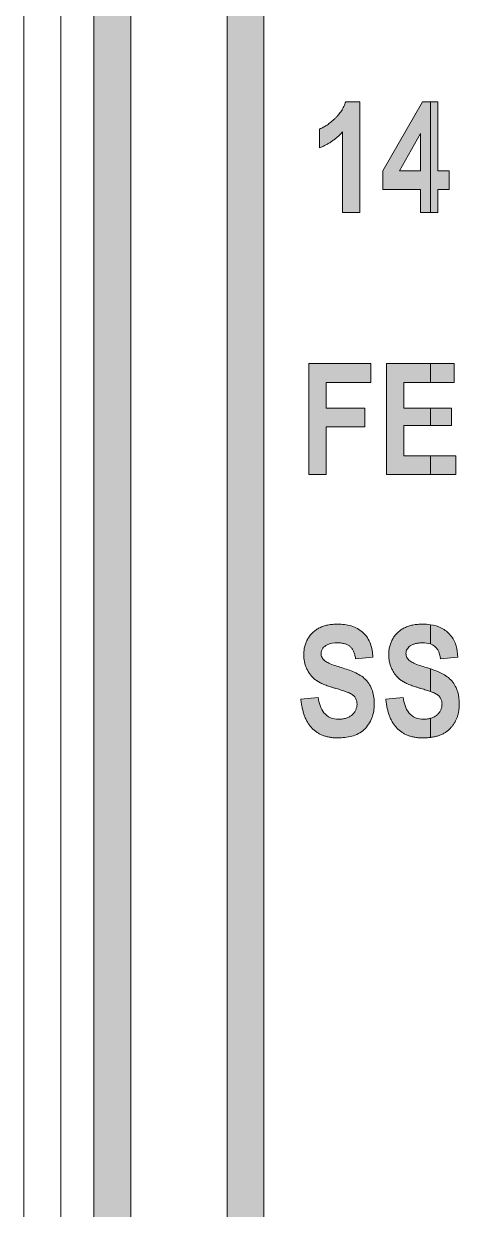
# Model space of a CAD drawing. Extents: x 222 to 1672, y 144 to 807.
# Drawn here: x 1401.44 to 1407.33, y 397.85 to 413.89 of the extents above; entities that cross this region are included whole.
import ezdxf

# ---------------------------------------------------------------- set-up
doc = ezdxf.new("R2010")
doc.units = 0
doc.header["$LTSCALE"] = 2
doc.header["$MEASUREMENT"] = 0
doc.layers.get('0').update_dxf_attribs({"linetype": 'CONTINUOUS'})
doc.layers.add('DIM', color=7, linetype='CONTINUOUS')

msp = doc.modelspace()

# ---------------------------------------------------------------- hatches: boundary and pattern name
at = {"lineweight": 5}
h = msp.add_hatch(color=256, dxfattribs=at)
edge = h.paths.add_edge_path(flags=0)
edge.add_line((1405.44373, 412.46219), (1405.44373, 412.20894))
edge.add_spline(control_points=[(1405.44373, 412.20894), (1405.45831, 412.21486), (1405.48745, 412.22668), (1405.52973, 412.24744), (1405.57068, 412.27079), (1405.61052, 412.2961), (1405.6487, 412.32449), (1405.68584, 412.35477), (1405.72159, 412.38774), (1405.74408, 412.41133), (1405.75542, 412.42323)], knot_values=[0, 0, 0, 0, 0.12370469, 0.2471416, 0.37002829, 0.49416431, 0.61797183, 0.74380575, 0.87081997, 1, 1, 1, 1], weights=[1, 1, 1, 1, 1, 1, 1, 1, 1, 1, 1], degree=3, periodic=0)
edge.add_line((1405.75542, 412.42323), (1405.75542, 411.33232))
edge.add_line((1405.75542, 411.33232), (1405.98918, 411.33232))
edge.add_line((1405.98918, 411.33232), (1405.98918, 412.83232))
edge.add_line((1405.98918, 412.83232), (1405.79712, 412.83232))
edge.add_spline(control_points=[(1405.79712, 412.83232), (1405.79353, 412.8215), (1405.78639, 412.79998), (1405.77271, 412.76875), (1405.75727, 412.73846), (1405.73991, 412.70891), (1405.71993, 412.68088), (1405.69869, 412.65311), (1405.67483, 412.62681), (1405.64138, 412.59339), (1405.59835, 412.5559), (1405.54684, 412.51641), (1405.49553, 412.48523), (1405.46054, 412.46966), (1405.44373, 412.46219)], knot_values=[0, 0, 0, 0, 0.06487203, 0.12905852, 0.19392026, 0.25843103, 0.32399162, 0.38987225, 0.45738722, 0.52602771, 0.65909128, 0.78204975, 0.89531404, 1, 1, 1, 1], weights=[1, 1, 1, 1, 1, 1, 1, 1, 1, 1, 1, 1, 1, 1, 1], degree=3, periodic=0)
h = msp.add_hatch(color=256, dxfattribs=at)
h.paths.add_polyline_path([(1406.30087, 411.644), (1406.80737, 411.644), (1406.80737, 411.33232), (1406.94191, 411.33232), (1406.94191, 412.83232), (1406.8378, 412.83232), (1406.30087, 411.89634)], flags=0)
h.paths.add_polyline_path([(1406.52338, 411.89725), (1406.80737, 412.40101), (1406.80737, 411.89725)], flags=0)
for points in [[(1407.04113, 412.83232), (1406.94191, 412.83232), (1406.94191, 411.33232), (1407.04113, 411.33232), (1407.04113, 411.644), (1407.19698, 411.644), (1407.19698, 411.89725), (1407.04113, 411.89725)], [(1406.13529, 409.28881), (1405.29763, 409.28881), (1405.29763, 407.78881), (1405.53139, 407.78881), (1405.53139, 408.43167), (1406.05737, 408.43167), (1406.05737, 408.68491), (1405.53139, 408.68491), (1405.53139, 409.03556), (1406.13529, 409.03556)], [(1406.94191, 409.28881), (1406.34957, 409.28881), (1406.34957, 407.78881), (1406.94191, 407.78881), (1406.94191, 408.04206), (1406.58334, 408.04206), (1406.58334, 408.45115), (1406.94191, 408.45115), (1406.94191, 408.68491), (1406.58334, 408.68491), (1406.58334, 409.03556), (1406.94191, 409.03556)], [(1406.94191, 409.03556), (1407.26516, 409.03556), (1407.26516, 409.28881), (1406.94191, 409.28881)], [(1406.94191, 408.45115), (1407.2262, 408.45115), (1407.2262, 408.68491), (1406.94191, 408.68491)], [(1407.28464, 407.78881), (1407.28464, 408.04206), (1406.94191, 408.04206), (1406.94191, 407.78881)]]:
    msp.add_hatch(color=256, dxfattribs=at).paths.add_polyline_path(points, flags=0)
h = msp.add_hatch(color=256, dxfattribs=at)
edge = h.paths.add_edge_path(flags=0)
edge.add_spline(control_points=[(1405.95022, 404.68483), (1405.9501, 404.67772), (1405.94987, 404.6636), (1405.9463, 404.64302), (1405.94113, 404.62322), (1405.93393, 404.60434), (1405.92418, 404.58658), (1405.91304, 404.56928), (1405.89915, 404.55331), (1405.88366, 404.53805), (1405.8665, 404.52402), (1405.84725, 404.51213), (1405.82675, 404.50174), (1405.80441, 404.49359), (1405.78086, 404.4868), (1405.75556, 404.48234), (1405.7288, 404.47956), (1405.71038, 404.47924), (1405.70093, 404.47907)], knot_values=[0, 0, 0, 0, 0.05883753, 0.1166839, 0.1722926, 0.22812278, 0.28334973, 0.33971419, 0.39810053, 0.45807765, 0.51958724, 0.58109682, 0.64494108, 0.70951571, 0.77757298, 0.84757637, 0.9218612, 1, 1, 1, 1], weights=[1, 1, 1, 1, 1, 1, 1, 1, 1, 1, 1, 1, 1, 1, 1, 1, 1, 1, 1], degree=3, periodic=0)
edge.add_spline(control_points=[(1405.70093, 404.47907), (1405.66341, 404.48006), (1405.62586, 404.48461), (1405.55669, 404.51357), (1405.52634, 404.53685), (1405.45529, 404.62321), (1405.43599, 404.6978), (1405.42425, 404.77128)], knot_values=[0, 0, 0, 0, 0.25, 0.25, 0.5, 0.5, 1, 1, 1, 1], weights=[1, 1, 1, 1, 1, 1, 1, 1], degree=3, periodic=0)
edge.add_line((1405.42425, 404.77128), (1405.19048, 404.7518))
edge.add_spline(control_points=[(1405.19048, 404.7518), (1405.19288, 404.73056), (1405.19753, 404.68923), (1405.20838, 404.62948), (1405.22286, 404.57395), (1405.23957, 404.52225), (1405.26016, 404.47488), (1405.28343, 404.43135), (1405.31045, 404.39219), (1405.34027, 404.35704), (1405.37317, 404.32592), (1405.40925, 404.2989), (1405.44877, 404.27652), (1405.49109, 404.25763), (1405.53671, 404.24353), (1405.58528, 404.23314), (1405.63706, 404.22704), (1405.67261, 404.22624), (1405.69089, 404.22582)], knot_values=[0, 0, 0, 0, 0.07870951, 0.15318392, 0.22343231, 0.28996809, 0.35307475, 0.41344294, 0.47149356, 0.52795989, 0.5829488, 0.63796056, 0.69353938, 0.74992651, 0.80831537, 0.86908019, 0.93267958, 1, 1, 1, 1], weights=[1, 1, 1, 1, 1, 1, 1, 1, 1, 1, 1, 1, 1, 1, 1, 1, 1, 1, 1], degree=3, periodic=0)
edge.add_spline(control_points=[(1405.69089, 404.22582), (1405.75461, 404.2271), (1405.81887, 404.23199), (1405.94083, 404.26576), (1405.99943, 404.29495), (1406.09203, 404.38198), (1406.12703, 404.43605), (1406.17447, 404.55442), (1406.18277, 404.61777), (1406.18399, 404.68148)], knot_values=[0, 0, 0, 0, 0.25, 0.25, 0.5, 0.5, 0.75, 0.75, 1, 1, 1, 1], weights=[1, 1, 1, 1, 1, 1, 1, 1, 1, 1], degree=3, periodic=0)
edge.add_spline(control_points=[(1406.18399, 404.68148), (1406.1826, 404.7423), (1406.17703, 404.80366), (1406.13977, 404.91874), (1406.10854, 404.97271), (1406.02239, 405.05899), (1405.9695, 405.08992), (1405.8579, 405.13893), (1405.80031, 405.15848), (1405.74202, 405.17611)], knot_values=[0, 0, 0, 0, 0.25, 0.25, 0.5, 0.5, 0.75, 0.75, 1, 1, 1, 1], weights=[1, 1, 1, 1, 1, 1, 1, 1, 1, 1], degree=3, periodic=0)
edge.add_spline(control_points=[(1405.74202, 405.17611), (1405.71231, 405.18501), (1405.68269, 405.19423), (1405.65331, 405.20418), (1405.62415, 405.21406), (1405.59511, 405.22468), (1405.56732, 405.23795), (1405.54898, 405.2467), (1405.53096, 405.25652), (1405.51465, 405.26864)], knot_values=[0, 0, 0, 0, 0.00009288, 0.00009288, 0.00009288, 0.00018519, 0.00018519, 0.00018519, 0.00024615, 0.00024615, 0.00024615, 0.00024615], weights=[1, 1, 1, 1, 1, 1, 1, 1, 1, 1], degree=3, periodic=0)
edge.add_spline(control_points=[(1405.51465, 405.26864), (1405.49987, 405.28164), (1405.48578, 405.29534), (1405.46747, 405.33019), (1405.46458, 405.34962), (1405.46321, 405.36909)], knot_values=[0, 0, 0, 0, 0.5, 0.5, 1, 1, 1, 1], weights=[1, 1, 1, 1, 1, 1], degree=3, periodic=0)
edge.add_spline(control_points=[(1405.46321, 405.36909), (1405.46486, 405.39389), (1405.47171, 405.41838), (1405.50158, 405.4577), (1405.522, 405.47298), (1405.58855, 405.50653), (1405.63885, 405.51058), (1405.68815, 405.51154)], knot_values=[0, 0, 0, 0, 0.25, 0.25, 0.5, 0.5, 1, 1, 1, 1], weights=[1, 1, 1, 1, 1, 1, 1, 1], degree=3, periodic=0)
edge.add_spline(control_points=[(1405.68815, 405.51154), (1405.70513, 405.51099), (1405.73733, 405.50996), (1405.78273, 405.50125), (1405.82201, 405.48641), (1405.85025, 405.46876), (1405.86908, 405.45105), (1405.88197, 405.4358), (1405.89322, 405.41806), (1405.90361, 405.3984), (1405.91236, 405.3762), (1405.91999, 405.35191), (1405.92592, 405.32528), (1405.9291, 405.3068), (1405.93074, 405.29725)], knot_values=[0, 0, 0, 0, 0.13999895, 0.26538212, 0.37929394, 0.48467988, 0.53737284, 0.59201649, 0.64888319, 0.71026824, 0.77522279, 0.84536093, 0.92006306, 1, 1, 1, 1], weights=[1, 1, 1, 1, 1, 1, 1, 1, 1, 1, 1, 1, 1, 1, 1], degree=3, periodic=0)
edge.add_line((1405.93074, 405.29725), (1406.16451, 405.31673))
edge.add_spline(control_points=[(1406.16451, 405.31673), (1406.16121, 405.37865), (1406.15293, 405.44089), (1406.10987, 405.55649), (1406.07582, 405.60969), (1405.98518, 405.69319), (1405.92926, 405.72319), (1405.81137, 405.75804), (1405.75056, 405.76362), (1405.68906, 405.76478)], knot_values=[0, 0, 0, 0, 0.25, 0.25, 0.5, 0.5, 0.75, 0.75, 1, 1, 1, 1], weights=[1, 1, 1, 1, 1, 1, 1, 1, 1, 1], degree=3, periodic=0)
edge.add_spline(control_points=[(1405.68906, 405.76478), (1405.66559, 405.76429), (1405.62036, 405.76333), (1405.5555, 405.75358), (1405.49616, 405.73878), (1405.44267, 405.71703), (1405.39482, 405.68913), (1405.35273, 405.65487), (1405.31572, 405.61493), (1405.28492, 405.56924), (1405.2601, 405.51921), (1405.24255, 405.46559), (1405.23149, 405.40901), (1405.23013, 405.37025), (1405.22944, 405.35052)], knot_values=[0, 0, 0, 0, 0.10070008, 0.19401289, 0.2808438, 0.36269087, 0.44097124, 0.51776424, 0.59481615, 0.6738177, 0.75348036, 0.83377387, 0.91534702, 1, 1, 1, 1], weights=[1, 1, 1, 1, 1, 1, 1, 1, 1, 1, 1, 1, 1, 1, 1], degree=3, periodic=0)
edge.add_spline(control_points=[(1405.22944, 405.35052), (1405.22995, 405.33344), (1405.23095, 405.29958), (1405.23958, 405.24981), (1405.25275, 405.20156), (1405.27218, 405.15581), (1405.29556, 405.11284), (1405.32319, 405.07385), (1405.35435, 405.0391), (1405.38395, 405.01379), (1405.41042, 404.99571), (1405.43263, 404.98174), (1405.45805, 404.96905), (1405.48559, 404.95577), (1405.51609, 404.94338), (1405.54906, 404.93096), (1405.58478, 404.91873), (1405.60959, 404.91121), (1405.6224, 404.90734)], knot_values=[0, 0, 0, 0, 0.07938854, 0.15735209, 0.23429073, 0.31149662, 0.38794606, 0.46139642, 0.53322832, 0.60452506, 0.64182999, 0.68229578, 0.72640529, 0.77389843, 0.82446168, 0.87941426, 0.93776089, 1, 1, 1, 1], weights=[1, 1, 1, 1, 1, 1, 1, 1, 1, 1, 1, 1, 1, 1, 1, 1, 1, 1, 1], degree=3, periodic=0)
edge.add_spline(control_points=[(1405.6224, 404.90734), (1405.6365, 404.90306), (1405.66337, 404.8949), (1405.70176, 404.88357), (1405.73598, 404.87246), (1405.76626, 404.86236), (1405.79291, 404.85379), (1405.81529, 404.84537), (1405.83404, 404.83861), (1405.85315, 404.8302), (1405.87321, 404.81977), (1405.89409, 404.80596), (1405.91139, 404.79013), (1405.92582, 404.77287), (1405.93678, 404.75345), (1405.94483, 404.73223), (1405.9494, 404.70907), (1405.94994, 404.69307), (1405.95022, 404.68483)], knot_values=[0, 0, 0, 0, 0.10296971, 0.19629442, 0.27971837, 0.35439228, 0.41942332, 0.47528238, 0.52151166, 0.55866466, 0.6211522, 0.67936958, 0.73308081, 0.78447157, 0.8359259, 0.88821394, 0.94245156, 1, 1, 1, 1], weights=[1, 1, 1, 1, 1, 1, 1, 1, 1, 1, 1, 1, 1, 1, 1, 1, 1, 1, 1], degree=3, periodic=0)
h = msp.add_hatch(color=256, dxfattribs=at)
edge = h.paths.add_edge_path(flags=0)
edge.add_spline(control_points=[(1406.83841, 405.76478), (1406.81494, 405.76429), (1406.76971, 405.76333), (1406.70486, 405.75358), (1406.64551, 405.73878), (1406.59203, 405.71703), (1406.54417, 405.68913), (1406.50208, 405.65487), (1406.46507, 405.61493), (1406.43427, 405.56924), (1406.40945, 405.51921), (1406.3919, 405.46559), (1406.38084, 405.40901), (1406.37948, 405.37025), (1406.37879, 405.35052)], knot_values=[0, 0, 0, 0, 0.10070008, 0.19401289, 0.2808438, 0.36269087, 0.44097124, 0.51776424, 0.59481615, 0.6738177, 0.75348036, 0.83377387, 0.91534702, 1, 1, 1, 1], weights=[1, 1, 1, 1, 1, 1, 1, 1, 1, 1, 1, 1, 1, 1, 1], degree=3, periodic=0)
edge.add_spline(control_points=[(1406.37879, 405.35052), (1406.3793, 405.33344), (1406.38031, 405.29958), (1406.38893, 405.24981), (1406.4021, 405.20156), (1406.42153, 405.15581), (1406.44491, 405.11284), (1406.47254, 405.07385), (1406.5037, 405.0391), (1406.5333, 405.01379), (1406.55977, 404.99571), (1406.58198, 404.98174), (1406.6074, 404.96905), (1406.63494, 404.95577), (1406.66544, 404.94338), (1406.69841, 404.93096), (1406.73413, 404.91873), (1406.75894, 404.91121), (1406.77175, 404.90734)], knot_values=[0, 0, 0, 0, 0.07938854, 0.15735209, 0.23429073, 0.31149662, 0.38794606, 0.46139642, 0.53322832, 0.60452506, 0.64182999, 0.68229578, 0.72640529, 0.77389843, 0.82446168, 0.87941426, 0.93776089, 1, 1, 1, 1], weights=[1, 1, 1, 1, 1, 1, 1, 1, 1, 1, 1, 1, 1, 1, 1, 1, 1, 1, 1], degree=3, periodic=0)
edge.add_spline(control_points=[(1406.77175, 404.90734), (1406.78585, 404.90306), (1406.81272, 404.8949), (1406.85111, 404.88357), (1406.88533, 404.87246), (1406.91511, 404.86253), (1406.93363, 404.85657), (1406.94191, 404.85369)], knot_values=[0.58431286, 0.58431286, 0.58431286, 0.58431286, 0.68728257, 0.78060728, 0.86403123, 0.93870514, 1, 1, 1, 1], weights=[1, 1, 1, 1, 1, 1, 1, 1], degree=3, periodic=0)
edge.add_line((1406.94191, 404.85369), (1406.94191, 405.16029))
edge.add_spline(control_points=[(1406.94191, 405.16029), (1406.92517, 405.16587), (1406.90827, 405.171), (1406.89138, 405.17611)], knot_values=[0, 0, 0, 0, 0.00005295, 0.00005295, 0.00005295, 0.00005295], weights=[1, 1, 1, 1], degree=3, periodic=0)
edge.add_spline(control_points=[(1406.89138, 405.17611), (1406.86166, 405.18501), (1406.83204, 405.19423), (1406.80267, 405.20418), (1406.7735, 405.21406), (1406.74446, 405.22468), (1406.71667, 405.23795), (1406.69833, 405.2467), (1406.68031, 405.25652), (1406.664, 405.26864)], knot_values=[0, 0, 0, 0, 0.00009288, 0.00009288, 0.00009288, 0.00018519, 0.00018519, 0.00018519, 0.00024615, 0.00024615, 0.00024615, 0.00024615], weights=[1, 1, 1, 1, 1, 1, 1, 1, 1, 1], degree=3, periodic=0)
edge.add_spline(control_points=[(1406.664, 405.26864), (1406.64922, 405.28164), (1406.63513, 405.29534), (1406.61682, 405.33019), (1406.61393, 405.34962), (1406.61256, 405.36909)], knot_values=[0, 0, 0, 0, 0.5, 0.5, 1, 1, 1, 1], weights=[1, 1, 1, 1, 1, 1], degree=3, periodic=0)
edge.add_spline(control_points=[(1406.61256, 405.36909), (1406.61322, 405.37894), (1406.61451, 405.3984), (1406.62647, 405.42594), (1406.64523, 405.45074), (1406.67136, 405.47227), (1406.70385, 405.49051), (1406.74332, 405.50234), (1406.78835, 405.51058), (1406.82051, 405.51121), (1406.8375, 405.51154)], knot_values=[0, 0, 0, 0, 0.09952089, 0.19637448, 0.29924154, 0.41238129, 0.53717307, 0.67445339, 0.82801501, 1, 1, 1, 1], weights=[1, 1, 1, 1, 1, 1, 1, 1, 1, 1, 1], degree=3, periodic=0)
edge.add_spline(control_points=[(1406.8375, 405.51154), (1406.87282, 405.5104), (1406.90798, 405.50808), (1406.94191, 405.49695)], knot_values=[0, 0, 0, 0, 1, 1, 1, 1], weights=[1, 1, 1, 1], degree=3, periodic=0)
edge.add_line((1406.94191, 405.49695), (1406.94191, 405.75761))
edge.add_spline(control_points=[(1406.94191, 405.75761), (1406.90771, 405.76273), (1406.87299, 405.76413), (1406.83841, 405.76478)], knot_values=[0, 0, 0, 0, 0.00010375, 0.00010375, 0.00010375, 0.00010375], weights=[1, 1, 1, 1], degree=3, periodic=0)
h = msp.add_hatch(color=256, dxfattribs=at)
edge = h.paths.add_edge_path(flags=0)
edge.add_line((1406.94191, 405.75761), (1406.94191, 405.49695))
edge.add_spline(control_points=[(1406.94191, 405.49695), (1406.9832, 405.48341), (1407.01974, 405.45638), (1407.06334, 405.38215), (1407.0728, 405.33957), (1407.08009, 405.29725)], knot_values=[0, 0, 0, 0, 0.5, 0.5, 1, 1, 1, 1], weights=[1, 1, 1, 1, 1, 1], degree=3, periodic=0)
edge.add_line((1407.08009, 405.29725), (1407.31386, 405.31673))
edge.add_spline(control_points=[(1407.31386, 405.31673), (1407.31102, 405.36991), (1407.3049, 405.42278), (1407.27394, 405.52351), (1407.25, 405.57207), (1407.18246, 405.65375), (1407.14065, 405.68747), (1407.0453, 405.73558), (1406.99457, 405.74974), (1406.94191, 405.75761)], knot_values=[0, 0, 0, 0, 0.25, 0.25, 0.5, 0.5, 0.75, 0.75, 1, 1, 1, 1], weights=[1, 1, 1, 1, 1, 1, 1, 1, 1, 1], degree=3, periodic=0)
h = msp.add_hatch(color=256, dxfattribs=at)
edge = h.paths.add_edge_path(flags=0)
edge.add_line((1406.94191, 405.16029), (1406.94191, 404.85369))
edge.add_spline(control_points=[(1406.94191, 404.85369), (1406.94242, 404.85351), (1406.95046, 404.8507), (1406.96464, 404.84537), (1406.98339, 404.83861), (1407.0025, 404.8302), (1407.02257, 404.81977), (1407.04344, 404.80596), (1407.06074, 404.79013), (1407.07517, 404.77287), (1407.08614, 404.75345), (1407.09418, 404.73223), (1407.09875, 404.70907), (1407.09929, 404.69307), (1407.09957, 404.68483)], knot_values=[0, 0, 0, 0, 0.00373618, 0.05959523, 0.10582452, 0.14297752, 0.20546506, 0.26368243, 0.31739367, 0.36878443, 0.42023876, 0.4725268, 0.52676442, 0.58431286, 0.58431286, 0.58431286, 0.58431286], weights=[1, 1, 1, 1, 1, 1, 1, 1, 1, 1, 1, 1, 1, 1, 1], degree=3, periodic=0)
edge.add_spline(control_points=[(1407.09957, 404.68483), (1407.09945, 404.67772), (1407.09922, 404.6636), (1407.09565, 404.64302), (1407.09048, 404.62322), (1407.08328, 404.60434), (1407.07353, 404.58658), (1407.06239, 404.56928), (1407.0485, 404.55331), (1407.03301, 404.53805), (1407.01585, 404.52402), (1406.9966, 404.51213), (1406.9761, 404.50174), (1406.95751, 404.49496), (1406.94599, 404.49142), (1406.94191, 404.49027)], knot_values=[0.25540468, 0.25540468, 0.25540468, 0.25540468, 0.31424222, 0.37208858, 0.42769728, 0.48352746, 0.53875441, 0.59511887, 0.65350521, 0.71348233, 0.77499192, 0.8365015, 0.90034576, 0.96492039, 1, 1, 1, 1], weights=[1, 1, 1, 1, 1, 1, 1, 1, 1, 1, 1, 1, 1, 1, 1, 1], degree=3, periodic=0)
edge.add_line((1406.94191, 404.49027), (1406.94191, 404.23171))
edge.add_spline(control_points=[(1406.94191, 404.23171), (1406.9476, 404.23241), (1406.97111, 404.23563), (1407.01105, 404.24337), (1407.06018, 404.25758), (1407.10504, 404.27608), (1407.14577, 404.2988), (1407.18222, 404.32566), (1407.21425, 404.35663), (1407.24204, 404.39055), (1407.26675, 404.42621), (1407.28699, 404.46428), (1407.30425, 404.50386), (1407.31745, 404.54558), (1407.32628, 404.58928), (1407.33245, 404.63474), (1407.33304, 404.66574), (1407.33334, 404.68148)], knot_values=[0, 0, 0, 0, 0.02257356, 0.09343661, 0.16009065, 0.22370445, 0.28418999, 0.34334689, 0.40157972, 0.45920444, 0.51585614, 0.57219111, 0.62876803, 0.68577955, 0.74418086, 0.80421836, 0.86621821, 0.86621821, 0.86621821, 0.86621821], weights=[1, 1, 1, 1, 1, 1, 1, 1, 1, 1, 1, 1, 1, 1, 1, 1, 1, 1], degree=3, periodic=0)
edge.add_spline(control_points=[(1407.33334, 404.68148), (1407.33205, 404.73813), (1407.32759, 404.79432), (1407.29571, 404.90281), (1407.26921, 404.95415), (1407.19558, 405.03972), (1407.14862, 405.07245), (1407.04826, 405.12321), (1406.9954, 405.14246), (1406.94191, 405.16029)], knot_values=[0, 0, 0, 0, 0.25, 0.25, 0.5, 0.5, 0.75, 0.75, 1, 1, 1, 1], weights=[1, 1, 1, 1, 1, 1, 1, 1, 1, 1], degree=3, periodic=0)
h = msp.add_hatch(color=256, dxfattribs=at)
edge = h.paths.add_edge_path(flags=0)
edge.add_spline(control_points=[(1406.33983, 404.7518), (1406.34223, 404.73056), (1406.34688, 404.68923), (1406.35773, 404.62948), (1406.37221, 404.57395), (1406.38892, 404.52225), (1406.40951, 404.47488), (1406.43278, 404.43135), (1406.4598, 404.39219), (1406.48962, 404.35704), (1406.52252, 404.32592), (1406.5586, 404.2989), (1406.59812, 404.27652), (1406.64044, 404.25763), (1406.68606, 404.24353), (1406.73463, 404.23314), (1406.78641, 404.22704), (1406.82196, 404.22624), (1406.84024, 404.22582)], knot_values=[0, 0, 0, 0, 0.07870951, 0.15318392, 0.22343231, 0.28996809, 0.35307475, 0.41344294, 0.47149356, 0.52795989, 0.5829488, 0.63796056, 0.69353938, 0.74992651, 0.80831537, 0.86908019, 0.93267958, 1, 1, 1, 1], weights=[1, 1, 1, 1, 1, 1, 1, 1, 1, 1, 1, 1, 1, 1, 1, 1, 1, 1, 1], degree=3, periodic=0)
edge.add_spline(control_points=[(1406.84024, 404.22582), (1406.86075, 404.22623), (1406.89471, 404.22692), (1406.92856, 404.23005), (1406.94191, 404.23171)], knot_values=[0.86621821, 0.86621821, 0.86621821, 0.86621821, 0.94700601, 1, 1, 1, 1], weights=[1, 1, 1, 1, 1], degree=3, periodic=0)
edge.add_line((1406.94191, 404.23171), (1406.94191, 404.49027))
edge.add_spline(control_points=[(1406.94191, 404.49027), (1406.93808, 404.48919), (1406.92603, 404.48607), (1406.90491, 404.48234), (1406.87815, 404.47956), (1406.85973, 404.47924), (1406.85028, 404.47907)], knot_values=[0, 0, 0, 0, 0.03297766, 0.10298105, 0.17726588, 0.25540468, 0.25540468, 0.25540468, 0.25540468], weights=[1, 1, 1, 1, 1, 1, 1], degree=3, periodic=0)
edge.add_spline(control_points=[(1406.85028, 404.47907), (1406.81276, 404.48006), (1406.77522, 404.48461), (1406.70604, 404.51357), (1406.67569, 404.53685), (1406.60464, 404.62321), (1406.58534, 404.6978), (1406.5736, 404.77128)], knot_values=[0, 0, 0, 0, 0.25, 0.25, 0.5, 0.5, 1, 1, 1, 1], weights=[1, 1, 1, 1, 1, 1, 1, 1], degree=3, periodic=0)
edge.add_line((1406.5736, 404.77128), (1406.33983, 404.7518))
at = {"layer": 'DIM'}
for points in [[(1404.69191, 393.826), (1404.69191, 463.32772), (1406.94191, 465.57772), (1406.94191, 466.28483), (1404.19191, 463.53483), (1404.19191, 393.61889), (1406.94191, 390.86889), (1406.94191, 391.576)], [(1402.89191, 393.08042), (1402.89191, 464.07331), (1403.38381, 464.56521), (1403.38381, 465.27231), (1402.39191, 464.28042), (1402.39191, 392.87331), (1403.38381, 391.88141), (1403.38381, 392.58852)]]:
    msp.add_hatch(color=256, dxfattribs=at).paths.add_polyline_path(points, flags=0)

# ---------------------------------------------------------------- linework, layer by layer
at = {"linetype": 'Continuous', "lineweight": 5}
for p, q in [((1401.44191, 380.57686), (1401.44191, 476.57686)), ((1401.94191, 476.57686), (1401.94191, 380.57686)), ((1402.39191, 464.28042), (1402.39191, 392.87331)), ((1402.89191, 393.08041), (1402.89191, 464.07331)), ((1404.19191, 463.53483), (1404.19191, 393.61889)), ((1404.69191, 393.826), (1404.69191, 463.32773))]:
    msp.add_line(p, q, dxfattribs=at)
at = {"lineweight": 5}
for p, q in [((1405.79712, 412.83232), (1405.98918, 412.83232)), ((1405.98918, 412.83232), (1405.98918, 411.33232)), ((1406.30087, 411.89634), (1406.8378, 412.83232)), ((1406.8378, 412.83232), (1406.94191, 412.83232)), ((1406.94191, 412.83232), (1407.04113, 412.83232)), ((1406.94191, 412.83232), (1406.94191, 411.33232)), ((1407.04113, 412.83232), (1407.04113, 411.89725)), ((1405.44373, 412.20894), (1405.44373, 412.46219)), ((1405.75542, 411.33232), (1405.75542, 412.42323)), ((1406.80737, 412.40101), (1406.52338, 411.89725)), ((1406.80737, 411.89725), (1406.80737, 412.40101)), ((1406.30087, 411.64401), (1406.30087, 411.89634)), ((1406.52338, 411.89725), (1406.80737, 411.89725)), ((1407.04113, 411.89725), (1407.19698, 411.89725)), ((1407.19698, 411.89725), (1407.19698, 411.64401)), ((1406.80737, 411.64401), (1406.30087, 411.64401)), ((1406.80737, 411.33232), (1406.80737, 411.64401)), ((1407.04113, 411.64401), (1407.04113, 411.33232)), ((1407.19698, 411.64401), (1407.04113, 411.64401)), ((1405.98918, 411.33232), (1405.75542, 411.33232)), ((1406.94191, 411.33232), (1406.80737, 411.33232)), ((1407.04113, 411.33232), (1406.94191, 411.33232)), ((1405.29763, 409.28881), (1406.13529, 409.28881)), ((1405.29763, 407.78881), (1405.29763, 409.28881)), ((1406.13529, 409.28881), (1406.13529, 409.03556)), ((1406.34957, 409.28881), (1406.94191, 409.28881)), ((1406.34957, 407.78881), (1406.34957, 409.28881)), ((1406.94191, 409.28881), (1407.26516, 409.28881)), ((1406.94191, 409.28881), (1406.94191, 409.03556)), ((1407.26516, 409.28881), (1407.26516, 409.03556)), ((1405.53139, 409.03556), (1405.53139, 408.68491)), ((1406.13529, 409.03556), (1405.53139, 409.03556)), ((1406.58334, 409.03556), (1406.58334, 408.68491)), ((1406.94191, 409.03556), (1406.58334, 409.03556)), ((1407.26516, 409.03556), (1406.94191, 409.03556)), ((1405.53139, 408.68491), (1406.05737, 408.68491)), ((1406.05737, 408.68491), (1406.05737, 408.43167)), ((1406.58334, 408.68491), (1406.94191, 408.68491)), ((1406.94191, 408.68491), (1407.2262, 408.68491)), ((1406.94191, 408.68491), (1406.94191, 408.45115)), ((1407.2262, 408.68491), (1407.2262, 408.45115)), ((1406.05737, 408.43167), (1405.53139, 408.43167)), ((1405.53139, 408.43167), (1405.53139, 407.78881)), ((1406.58334, 408.45115), (1406.58334, 408.04206)), ((1406.94191, 408.45115), (1406.58334, 408.45115)), ((1407.2262, 408.45115), (1406.94191, 408.45115)), ((1406.58334, 408.04206), (1406.94191, 408.04206)), ((1406.94191, 408.04206), (1407.28464, 408.04206)), ((1406.94191, 408.04206), (1406.94191, 407.78881)), ((1407.28464, 408.04206), (1407.28464, 407.78881)), ((1405.53139, 407.78881), (1405.29763, 407.78881)), ((1406.94191, 407.78881), (1406.34957, 407.78881)), ((1407.28464, 407.78881), (1406.94191, 407.78881)), ((1406.94191, 405.75761), (1406.94191, 405.49695)), ((1406.16451, 405.31673), (1405.93074, 405.29725)), ((1407.31386, 405.31673), (1407.08009, 405.29725)), ((1406.94191, 405.16029), (1406.94191, 404.85369)), ((1405.19048, 404.7518), (1405.42425, 404.77128)), ((1406.33983, 404.7518), (1406.5736, 404.77128)), ((1406.94191, 404.49027), (1406.94191, 404.23171))]:
    msp.add_line(p, q, dxfattribs=at)
at = {"linetype": 'Continuous', "lineweight": 5, "flags": 128}
msp.add_lwpolyline([(1401.44191, 401.04027), (1401.44191, 401.04027)], dxfattribs=at)
at = {"lineweight": 5}
for points, knots in [([(1405.44373, 412.46219), (1405.46054, 412.46966), (1405.49553, 412.48523), (1405.54684, 412.51641), (1405.59835, 412.5559), (1405.64138, 412.59339), (1405.67483, 412.62681), (1405.69869, 412.65311), (1405.71993, 412.68088), (1405.73991, 412.70891), (1405.75727, 412.73846), (1405.77271, 412.76875), (1405.78639, 412.79998), (1405.79353, 412.8215), (1405.79712, 412.83232)], [0, 0, 0, 0, 0.10468596, 0.21795025, 0.34090872, 0.47397229, 0.54261278, 0.61012775, 0.67600838, 0.74156897, 0.80607974, 0.87094148, 0.93512797, 1, 1, 1, 1]), ([(1405.75542, 412.42323), (1405.74408, 412.41133), (1405.72159, 412.38774), (1405.68584, 412.35477), (1405.6487, 412.32449), (1405.61052, 412.2961), (1405.57068, 412.27079), (1405.52973, 412.24744), (1405.48745, 412.22668), (1405.45831, 412.21486), (1405.44373, 412.20894)], [0, 0, 0, 0, 0.12918003, 0.25619425, 0.38202817, 0.50583569, 0.62997171, 0.7528584, 0.87629531, 1, 1, 1, 1]), ([(1405.22944, 405.35052), (1405.23013, 405.37025), (1405.23149, 405.40901), (1405.24255, 405.46559), (1405.2601, 405.51921), (1405.28492, 405.56924), (1405.31572, 405.61493), (1405.35273, 405.65487), (1405.39482, 405.68913), (1405.44267, 405.71703), (1405.49616, 405.73878), (1405.5555, 405.75358), (1405.62036, 405.76333), (1405.66559, 405.76429), (1405.68906, 405.76478)], [0, 0, 0, 0, 0.08465298, 0.16622613, 0.24651964, 0.3261823, 0.40518385, 0.48223576, 0.55902876, 0.63730913, 0.7191562, 0.80598711, 0.89929992, 1, 1, 1, 1]), ([(1405.68906, 405.76478), (1405.75056, 405.76362), (1405.81137, 405.75804), (1405.92926, 405.72319), (1405.98518, 405.69319), (1406.07582, 405.60969), (1406.10987, 405.55649), (1406.15293, 405.44089), (1406.16121, 405.37865), (1406.16451, 405.31673)], [0, 0, 0, 0, 0.25, 0.25, 0.5, 0.5, 0.75, 0.75, 1, 1, 1, 1]), ([(1406.37879, 405.35052), (1406.37948, 405.37025), (1406.38084, 405.40901), (1406.3919, 405.46559), (1406.40945, 405.51921), (1406.43427, 405.56924), (1406.46507, 405.61493), (1406.50208, 405.65487), (1406.54417, 405.68913), (1406.59203, 405.71703), (1406.64551, 405.73878), (1406.70486, 405.75358), (1406.76971, 405.76333), (1406.81494, 405.76429), (1406.83841, 405.76478)], [0, 0, 0, 0, 0.08465298, 0.16622613, 0.24651964, 0.3261823, 0.40518385, 0.48223576, 0.55902876, 0.63730913, 0.7191562, 0.80598711, 0.89929992, 1, 1, 1, 1]), ([(1406.94191, 405.75761), (1406.99457, 405.74974), (1407.0453, 405.73558), (1407.14065, 405.68747), (1407.18246, 405.65375), (1407.25, 405.57207), (1407.27394, 405.52351), (1407.3049, 405.42278), (1407.31102, 405.36991), (1407.31386, 405.31673)], [0, 0, 0, 0, 0.25, 0.25, 0.5, 0.5, 0.75, 0.75, 1, 1, 1, 1]), ([(1405.68815, 405.51154), (1405.63885, 405.51058), (1405.58855, 405.50653), (1405.522, 405.47298), (1405.50158, 405.4577), (1405.47171, 405.41838), (1405.46486, 405.39389), (1405.46321, 405.36909)], [0, 0, 0, 0, 0.5, 0.5, 0.75, 0.75, 1, 1, 1, 1]), ([(1405.93074, 405.29725), (1405.9291, 405.3068), (1405.92592, 405.32528), (1405.91999, 405.35191), (1405.91236, 405.3762), (1405.90361, 405.3984), (1405.89322, 405.41806), (1405.88197, 405.4358), (1405.86908, 405.45105), (1405.85025, 405.46876), (1405.82201, 405.48641), (1405.78273, 405.50125), (1405.73733, 405.50996), (1405.70513, 405.51099), (1405.68815, 405.51154)], [0, 0, 0, 0, 0.07993694, 0.15463907, 0.22477721, 0.28973176, 0.35111681, 0.40798351, 0.46262716, 0.51532012, 0.62070606, 0.73461788, 0.86000105, 1, 1, 1, 1]), ([(1406.8375, 405.51154), (1406.82051, 405.51121), (1406.78835, 405.51058), (1406.74332, 405.50234), (1406.70385, 405.49051), (1406.67136, 405.47227), (1406.64523, 405.45074), (1406.62647, 405.42594), (1406.61451, 405.3984), (1406.61322, 405.37894), (1406.61256, 405.36909)], [0, 0, 0, 0, 0.17198499, 0.32554661, 0.46282693, 0.58761871, 0.70075846, 0.80362552, 0.90047911, 1, 1, 1, 1]), ([(1407.08009, 405.29725), (1407.0728, 405.33957), (1407.06334, 405.38215), (1407.01974, 405.45638), (1406.9832, 405.48341), (1406.94191, 405.49695)], [0, 0, 0, 0, 0.5, 0.5, 1, 1, 1, 1]), ([(1405.6224, 404.90734), (1405.60959, 404.91121), (1405.58478, 404.91873), (1405.54906, 404.93096), (1405.51609, 404.94338), (1405.48559, 404.95577), (1405.45805, 404.96905), (1405.43263, 404.98174), (1405.41042, 404.99571), (1405.38395, 405.01379), (1405.35435, 405.0391), (1405.32319, 405.07385), (1405.29556, 405.11284), (1405.27218, 405.15581), (1405.25275, 405.20156), (1405.23958, 405.24981), (1405.23095, 405.29958), (1405.22995, 405.33344), (1405.22944, 405.35052)], [0, 0, 0, 0, 0.06223911, 0.12058574, 0.17553832, 0.22610157, 0.27359471, 0.31770422, 0.35817001, 0.39547494, 0.46677168, 0.53860358, 0.61205394, 0.68850338, 0.76570927, 0.84264791, 0.92061146, 1, 1, 1, 1]), ([(1405.46321, 405.36909), (1405.46458, 405.34962), (1405.46747, 405.33019), (1405.48578, 405.29534), (1405.49987, 405.28164), (1405.51465, 405.26864)], [0, 0, 0, 0, 0.5, 0.5, 1, 1, 1, 1]), ([(1405.51465, 405.26864), (1405.53096, 405.25652), (1405.54898, 405.2467), (1405.56732, 405.23795), (1405.59511, 405.22468), (1405.62415, 405.21406), (1405.65331, 405.20418), (1405.68269, 405.19423), (1405.71231, 405.18501), (1405.74202, 405.17611)], [0, 0, 0, 0, 0.000060961516, 0.000060961516, 0.000060961516, 0.000153267926, 0.000153267926, 0.000153267926, 0.000246149545, 0.000246149545, 0.000246149545, 0.000246149545]), ([(1406.77175, 404.90734), (1406.75894, 404.91121), (1406.73413, 404.91873), (1406.69841, 404.93096), (1406.66544, 404.94338), (1406.63494, 404.95577), (1406.6074, 404.96905), (1406.58198, 404.98174), (1406.55977, 404.99571), (1406.5333, 405.01379), (1406.5037, 405.0391), (1406.47254, 405.07385), (1406.44491, 405.11284), (1406.42153, 405.15581), (1406.4021, 405.20156), (1406.38893, 405.24981), (1406.38031, 405.29958), (1406.3793, 405.33344), (1406.37879, 405.35052)], [0, 0, 0, 0, 0.06223911, 0.12058574, 0.17553832, 0.22610157, 0.27359471, 0.31770422, 0.35817001, 0.39547494, 0.46677168, 0.53860358, 0.61205394, 0.68850338, 0.76570927, 0.84264791, 0.92061146, 1, 1, 1, 1]), ([(1406.61256, 405.36909), (1406.61393, 405.34962), (1406.61682, 405.33019), (1406.63513, 405.29534), (1406.64922, 405.28164), (1406.664, 405.26864)], [0, 0, 0, 0, 0.5, 0.5, 1, 1, 1, 1]), ([(1406.664, 405.26864), (1406.68031, 405.25652), (1406.69833, 405.2467), (1406.71667, 405.23795), (1406.74446, 405.22468), (1406.7735, 405.21406), (1406.80267, 405.20418), (1406.83204, 405.19423), (1406.86166, 405.18501), (1406.89138, 405.17611)], [0, 0, 0, 0, 0.000060961516, 0.000060961516, 0.000060961516, 0.000153267926, 0.000153267926, 0.000153267926, 0.000246149545, 0.000246149545, 0.000246149545, 0.000246149545]), ([(1405.74202, 405.17611), (1405.80031, 405.15848), (1405.8579, 405.13893), (1405.9695, 405.08992), (1406.02239, 405.05899), (1406.10854, 404.97271), (1406.13977, 404.91874), (1406.17703, 404.80366), (1406.1826, 404.7423), (1406.18399, 404.68148)], [0, 0, 0, 0, 0.25, 0.25, 0.5, 0.5, 0.75, 0.75, 1, 1, 1, 1]), ([(1406.94191, 405.16029), (1406.9954, 405.14246), (1407.04826, 405.12321), (1407.14862, 405.07245), (1407.19558, 405.03972), (1407.26921, 404.95415), (1407.29571, 404.90281), (1407.32759, 404.79432), (1407.33205, 404.73813), (1407.33334, 404.68148)], [0, 0, 0, 0, 0.25, 0.25, 0.5, 0.5, 0.75, 0.75, 1, 1, 1, 1]), ([(1405.95022, 404.68483), (1405.94994, 404.69307), (1405.9494, 404.70907), (1405.94483, 404.73223), (1405.93678, 404.75345), (1405.92582, 404.77287), (1405.91139, 404.79013), (1405.89409, 404.80596), (1405.87321, 404.81977), (1405.85315, 404.8302), (1405.83404, 404.83861), (1405.81529, 404.84537), (1405.79291, 404.85379), (1405.76626, 404.86236), (1405.73598, 404.87246), (1405.70176, 404.88357), (1405.66337, 404.8949), (1405.6365, 404.90306), (1405.6224, 404.90734)], [0, 0, 0, 0, 0.057548441, 0.111786062, 0.164074102, 0.215528427, 0.266919189, 0.320630423, 0.378847801, 0.441335342, 0.47848834, 0.524717624, 0.58057668, 0.64560772, 0.720281629, 0.803705578, 0.897030287, 1, 1, 1, 1]), ([(1406.94191, 404.85369), (1406.93363, 404.85657), (1406.91511, 404.86253), (1406.88533, 404.87246), (1406.85111, 404.88357), (1406.81272, 404.8949), (1406.78585, 404.90306), (1406.77175, 404.90734)], [0.584312858, 0.584312858, 0.584312858, 0.584312858, 0.64560772, 0.720281629, 0.803705578, 0.897030287, 1, 1, 1, 1]), ([(1407.09957, 404.68483), (1407.09929, 404.69307), (1407.09875, 404.70907), (1407.09418, 404.73223), (1407.08614, 404.75345), (1407.07517, 404.77287), (1407.06074, 404.79013), (1407.04344, 404.80596), (1407.02257, 404.81977), (1407.0025, 404.8302), (1406.98339, 404.83861), (1406.96464, 404.84537), (1406.95046, 404.8507), (1406.94242, 404.85351), (1406.94191, 404.85369)], [0, 0, 0, 0, 0.057548441, 0.111786062, 0.164074102, 0.215528427, 0.266919189, 0.320630423, 0.378847801, 0.441335342, 0.47848834, 0.524717624, 0.58057668, 0.584312858, 0.584312858, 0.584312858, 0.584312858]), ([(1405.69089, 404.22582), (1405.67261, 404.22624), (1405.63706, 404.22704), (1405.58528, 404.23314), (1405.53671, 404.24353), (1405.49109, 404.25763), (1405.44877, 404.27652), (1405.40925, 404.2989), (1405.37317, 404.32592), (1405.34027, 404.35704), (1405.31045, 404.39219), (1405.28343, 404.43135), (1405.26016, 404.47488), (1405.23957, 404.52225), (1405.22286, 404.57395), (1405.20838, 404.62948), (1405.19753, 404.68923), (1405.19288, 404.73056), (1405.19048, 404.7518)], [0, 0, 0, 0, 0.067320419, 0.130919806, 0.191684629, 0.250073495, 0.306460623, 0.362039435, 0.417051199, 0.472040107, 0.528506442, 0.586557055, 0.646925246, 0.71003191, 0.776567687, 0.846816082, 0.921290485, 1, 1, 1, 1]), ([(1405.42425, 404.77128), (1405.43599, 404.6978), (1405.45529, 404.62321), (1405.52634, 404.53685), (1405.55669, 404.51357), (1405.62586, 404.48461), (1405.66341, 404.48006), (1405.70093, 404.47907)], [0, 0, 0, 0, 0.5, 0.5, 0.75, 0.75, 1, 1, 1, 1]), ([(1406.18399, 404.68148), (1406.18277, 404.61777), (1406.17447, 404.55442), (1406.12703, 404.43605), (1406.09203, 404.38198), (1405.99943, 404.29495), (1405.94083, 404.26576), (1405.81887, 404.23199), (1405.75461, 404.2271), (1405.69089, 404.22582)], [0, 0, 0, 0, 0.25, 0.25, 0.5, 0.5, 0.75, 0.75, 1, 1, 1, 1]), ([(1405.70093, 404.47907), (1405.71038, 404.47924), (1405.7288, 404.47956), (1405.75556, 404.48234), (1405.78086, 404.4868), (1405.80441, 404.49359), (1405.82675, 404.50174), (1405.84725, 404.51213), (1405.8665, 404.52402), (1405.88366, 404.53805), (1405.89915, 404.55331), (1405.91304, 404.56928), (1405.92418, 404.58658), (1405.93393, 404.60434), (1405.94113, 404.62322), (1405.9463, 404.64302), (1405.94987, 404.6636), (1405.9501, 404.67772), (1405.95022, 404.68483)], [0, 0, 0, 0, 0.0781388, 0.152423628, 0.222427023, 0.290484292, 0.355058916, 0.418903177, 0.480412764, 0.541922351, 0.601899471, 0.660285814, 0.716650273, 0.771877216, 0.827707403, 0.883316103, 0.941162466, 1, 1, 1, 1]), ([(1406.84024, 404.22582), (1406.82196, 404.22624), (1406.78641, 404.22704), (1406.73463, 404.23314), (1406.68606, 404.24353), (1406.64044, 404.25763), (1406.59812, 404.27652), (1406.5586, 404.2989), (1406.52252, 404.32592), (1406.48962, 404.35704), (1406.4598, 404.39219), (1406.43278, 404.43135), (1406.40951, 404.47488), (1406.38892, 404.52225), (1406.37221, 404.57395), (1406.35773, 404.62948), (1406.34688, 404.68923), (1406.34223, 404.73056), (1406.33983, 404.7518)], [0, 0, 0, 0, 0.067320419, 0.130919806, 0.191684629, 0.250073495, 0.306460623, 0.362039435, 0.417051199, 0.472040107, 0.528506442, 0.586557055, 0.646925246, 0.71003191, 0.776567687, 0.846816082, 0.921290485, 1, 1, 1, 1]), ([(1406.5736, 404.77128), (1406.58534, 404.6978), (1406.60464, 404.62321), (1406.67569, 404.53685), (1406.70604, 404.51357), (1406.77522, 404.48461), (1406.81276, 404.48006), (1406.85028, 404.47907)], [0, 0, 0, 0, 0.5, 0.5, 0.75, 0.75, 1, 1, 1, 1]), ([(1406.94191, 404.49027), (1406.94599, 404.49142), (1406.95751, 404.49496), (1406.9761, 404.50174), (1406.9966, 404.51213), (1407.01585, 404.52402), (1407.03301, 404.53805), (1407.0485, 404.55331), (1407.06239, 404.56928), (1407.07353, 404.58658), (1407.08328, 404.60434), (1407.09048, 404.62322), (1407.09565, 404.64302), (1407.09922, 404.6636), (1407.09945, 404.67772), (1407.09957, 404.68483)], [0.255404681, 0.255404681, 0.255404681, 0.255404681, 0.290484292, 0.355058916, 0.418903177, 0.480412764, 0.541922351, 0.601899471, 0.660285814, 0.716650273, 0.771877216, 0.827707403, 0.883316103, 0.941162466, 1, 1, 1, 1]), ([(1407.33334, 404.68148), (1407.33304, 404.66574), (1407.33245, 404.63474), (1407.32628, 404.58928), (1407.31745, 404.54558), (1407.30425, 404.50386), (1407.28699, 404.46428), (1407.26675, 404.42621), (1407.24204, 404.39055), (1407.21425, 404.35663), (1407.18222, 404.32566), (1407.14577, 404.2988), (1407.10504, 404.27608), (1407.06018, 404.25758), (1407.01105, 404.24337), (1406.97111, 404.23563), (1406.9476, 404.23241), (1406.94191, 404.23171)], [0, 0, 0, 0, 0.061999849, 0.122037348, 0.180438655, 0.237450178, 0.294027098, 0.35036207, 0.407013771, 0.464638489, 0.522871316, 0.582028218, 0.642513755, 0.706127562, 0.772781603, 0.843644647, 0.866218209, 0.866218209, 0.866218209, 0.866218209]), ([(1406.85028, 404.47907), (1406.85973, 404.47924), (1406.87815, 404.47956), (1406.90491, 404.48234), (1406.92603, 404.48607), (1406.93808, 404.48919), (1406.94191, 404.49027)], [0, 0, 0, 0, 0.0781388, 0.152423628, 0.222427023, 0.255404681, 0.255404681, 0.255404681, 0.255404681]), ([(1406.94191, 404.23171), (1406.92856, 404.23005), (1406.89471, 404.22692), (1406.86075, 404.22623), (1406.84024, 404.22582)], [0.866218209, 0.866218209, 0.866218209, 0.866218209, 0.919212202, 1, 1, 1, 1])]:
    msp.add_open_spline(points, degree=3, knots=knots, dxfattribs=at)
for points in [[(1406.83841, 405.76478), (1406.87299, 405.76413), (1406.90771, 405.76273), (1406.94191, 405.75761)], [(1406.94191, 405.49695), (1406.90798, 405.50808), (1406.87282, 405.5104), (1406.8375, 405.51154)], [(1406.89138, 405.17611), (1406.90827, 405.171), (1406.92517, 405.16587), (1406.94191, 405.16029)]]:
    msp.add_open_spline(points, degree=3, dxfattribs=at)

doc.saveas('drawing.dxf')
